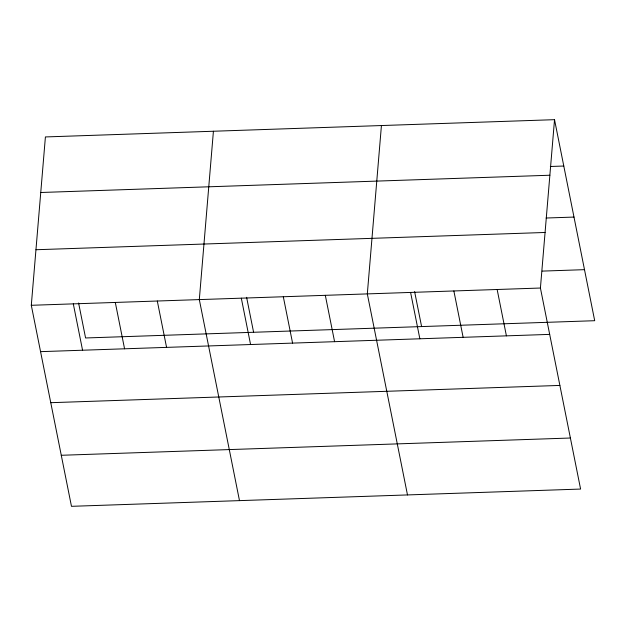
<?xml version="1.0" encoding="UTF-8"?>
<svg xmlns="http://www.w3.org/2000/svg" width="626" height="626" viewBox="0 0 626 626"><rect width="100%" height="100%" fill="white"/><g stroke="black" fill="none" stroke-linecap="round" stroke-linejoin="round"><path stroke-width="0.94" d="M554.526 119.676L540.418 288.03L580.592 489.062L71.474 506.324L31.3 305.292L45.408 136.938L554.526 119.676L594.7 320.708L85.582 337.97L78.594 303M213.419 131.241L199.311 299.596L239.484 500.628M381.43 125.544L367.321 293.899L407.487 494.931M550.332 166.485L563.791 166.031M40.753 192.495L549.871 175.233M546.107 218.02L573.995 217.073M35.956 249.735L545.074 232.473M542.186 271.105L584.504 269.665M31.3 305.292L540.418 288.03M40.565 351.648L549.683 334.386M50.761 402.69L559.879 385.428M61.27 455.282L570.388 438.02M497.146 289.494L506.411 335.849M453.866 290.965L463.13 337.32M414.608 291.606L421.603 326.576M410.593 292.428L419.858 338.783M325.317 295.323L334.581 341.679M283.312 296.747L292.577 343.103M246.605 297.303L253.593 332.273M241.315 298.172L250.572 344.527M157.306 301.02L166.571 347.375M115.301 302.444L124.566 348.799M73.305 303.868L82.562 350.224"/></g></svg>
